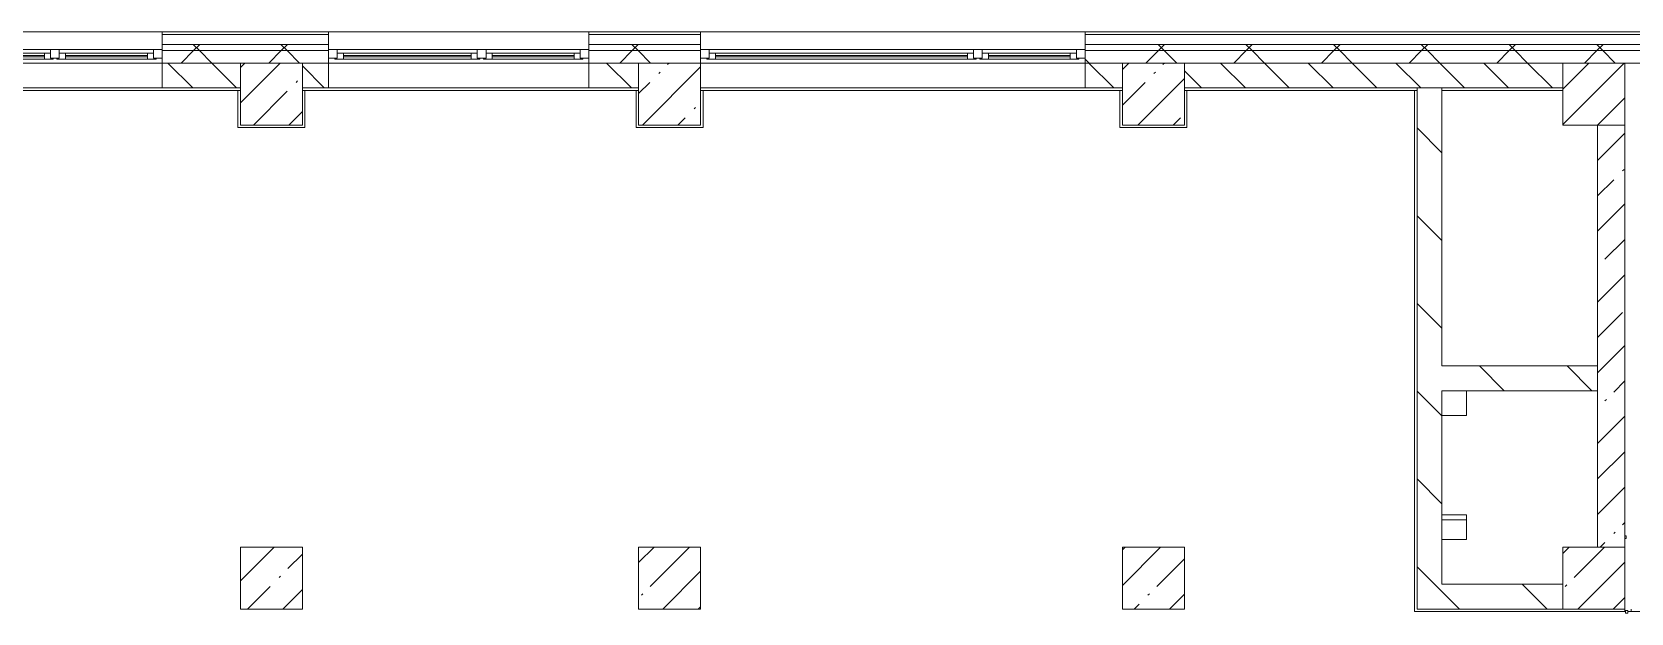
# Model space of a CAD drawing. Header units: millimetres. Extents: x -3902 to 188078, y -8553 to 29000.
# Drawn here: x 132928 to 145818, y 22669 to 27350 of the extents above; entities that cross this region are included whole.
import ezdxf

# ---------------------------------------------------------------- set-up
doc = ezdxf.new("R2010")
doc.units = ezdxf.units.MM
doc.linetypes.add('200_ШТРИХ__ш1_п0_6_', pattern=[800, 500, -300])
for name, color, linetype, lineweight in [('A-DETL-MBND-1', 7, '200_ШТРИХ__ш1_п0_6_', 9), ('A-GLAZ-2', 7, 'Continuous', 5), ('A-WALL', 7, 'Continuous', 9), ('A-WALL-3', 7, 'Continuous', 5), ('I-WALL-3', 7, 'Continuous', 5), ('S-COLS-4', 7, 'Continuous', 5)]:
    doc.layers.add(name, color=color, linetype=linetype, lineweight=lineweight)
doc.layers.add('A-FLOR-2', color=7, linetype='Continuous', lineweight=5, true_color=0xaaaaaa)
pattern_1 = [(45, (61067.9, 0), (-285.1231, 285.1231), []), (45, (61353, 0), (-285.1231, 285.1231), [504.031, -100.806, 16.764, -84.042])]
pattern_2 = [(45, (61067.9, 0), (-353.5534, 353.5534), []), (135, (61067.9, 0), (-353.5534, -353.5534), [])]
pattern_3 = [(135, (61067.9, 0), (-353.5534, -353.5534), [])]

# ---------------------------------------------------------------- blocks, each defined once
blk = doc.blocks.new('BSC_Колонна _Прямоугольная - 500х500-23287078-3_10_1_птичка')
at = {"layer": 'S-COLS-4'}
h = blk.add_hatch(dxfattribs=at)
h.set_pattern_fill('FP_61', color=256, style=0, pattern_type=2)
h.set_pattern_definition([(45, (-84450, -22950), (-285.1231, 285.1231), []), (45, (-84164.88, -22950), (-285.1231, 285.1231), [504.031, -100.806, 16.764, -84.042])])
h.paths.add_polyline_path([(-250, -250), (250, -250), (250, 250), (-250, 250), (-250, -160)])
for p, q in [((250, 250), (-250, 250)), ((-250, 250), (-250, -250)), ((250, -250), (250, 250)), ((-250, -250), (250, -250))]:
    blk.add_line(p, q, dxfattribs=at)
blk = doc.blocks.new('BSC_Колонна _Прямоугольная - 500х500-V64-3_10_1_птичка')
at = {"layer": 'S-COLS-4'}
h = blk.add_hatch(dxfattribs=at)
h.set_pattern_fill('FP_78', color=256, style=0, pattern_type=2)
h.set_pattern_definition([(45, (-77000, -22950), (-285.1231, 285.1231), []), (45, (-76714.88, -22950), (-285.1231, 285.1231), [504.031, -100.806, 16.764, -84.042])])
h.paths.add_polyline_path([(-250, -250), (250, -250), (250, 250), (-250, 250)])
for p, q in [((250, 250), (-250, 250)), ((-250, 250), (-250, -250)), ((250, -250), (250, 250)), ((-250, -250), (250, -250))]:
    blk.add_line(p, q, dxfattribs=at)
blk = doc.blocks.new('BSC_Колонна _Прямоугольная - 500х500-V65-3_10_1_птичка')
at = {"layer": 'S-COLS-4'}
h = blk.add_hatch(dxfattribs=at)
h.set_pattern_fill('FP_79', color=256, style=0, pattern_type=2)
h.set_pattern_definition([(45, (-73790, -22950), (-285.1231, 285.1231), []), (45, (-73504.88, -22950), (-285.1231, 285.1231), [504.031, -100.806, 16.764, -84.042])])
h.paths.add_polyline_path([(-250, -250), (250, -250), (250, 250), (-250, 250)])
for p, q in [((250, 250), (-250, 250)), ((-250, 250), (-250, -250)), ((250, -250), (250, 250)), ((-250, -250), (250, -250))]:
    blk.add_line(p, q, dxfattribs=at)
blk = doc.blocks.new('120_Окно_СКБ_2Ст - 120_Окно_СКБ_2Ст 3100х2500 _мал_створка слева_ 2-19089248-3_10_1_птичка')
at = {"layer": 'A-GLAZ-2'}
for p, q in [((-1550, -75), (-1550, -5)), ((-1550, -5), (-1480, -5)), ((1550, -5), (-1550, -5)), ((-1480, -75), (-1550, -75)), ((-1550, -75), (-1500, -75)), ((-1480, -75), (-1500, -75)), ((-1500, -75), (-1500, -85)), ((-1500, -85), (670, -85)), ((670, -85), (-1500, -85)), ((-1480, -5), (-1480, -75)), ((650, -35), (-1480, -35)), ((-1480, -35), (-1480, -75)), ((-1430, -85), (-1430, -35)), ((-1430, -55), (600, -55)), ((600, -65), (-1430, -65)), ((600, -85), (600, -35)), ((650, -75), (650, -5)), ((650, -5), (720, -5)), ((650, -75), (650, -35)), ((720, -75), (650, -75)), ((670, -75), (650, -75)), ((670, -75), (700, -75)), ((670, -85), (670, -75)), ((720, -75), (700, -75)), ((700, -75), (700, -85)), ((700, -85), (1500, -85)), ((1500, -85), (700, -85)), ((720, -5), (720, -75)), ((1480, -35), (720, -35)), ((720, -35), (720, -75)), ((770, -85), (770, -35)), ((770, -55), (1430, -55)), ((1430, -65), (770, -65)), ((1430, -85), (1430, -35)), ((1480, -75), (1480, -5)), ((1480, -5), (1550, -5)), ((1480, -75), (1480, -35)), ((1550, -75), (1480, -75)), ((1500, -75), (1480, -75)), ((1500, -75), (1550, -75)), ((1500, -85), (1500, -75)), ((1550, -5), (1550, -75))]:
    blk.add_line(p, q, dxfattribs=at)
blk = doc.blocks.new('120_Окно_СКБ_2Ст - 120_Окно_СКБ_2Ст 2100х2400 _мал створка справа_-19092174-3_10_1_птичка')
at = {"layer": 'A-GLAZ-2'}
for p, q in [((-1050, -75), (-1050, -5)), ((-1050, -5), (-980, -5)), ((1050, -5), (-1050, -5)), ((-980, -75), (-1050, -75)), ((-1050, -75), (-1000, -75)), ((-980, -75), (-1000, -75)), ((-1000, -75), (-1000, -85)), ((-1000, -85), (170, -85)), ((170, -85), (-1000, -85)), ((-980, -5), (-980, -75)), ((150, -35), (-980, -35)), ((-980, -35), (-980, -75)), ((-930, -85), (-930, -35)), ((-930, -55), (100, -55)), ((100, -65), (-930, -65)), ((100, -85), (100, -35)), ((150, -75), (150, -5)), ((150, -5), (220, -5)), ((150, -75), (150, -35)), ((220, -75), (150, -75)), ((170, -75), (150, -75)), ((170, -75), (200, -75)), ((170, -85), (170, -75)), ((220, -75), (200, -75)), ((200, -75), (200, -85)), ((200, -85), (1000, -85)), ((1000, -85), (200, -85)), ((220, -5), (220, -75)), ((980, -35), (220, -35)), ((220, -35), (220, -75)), ((270, -85), (270, -35)), ((270, -55), (930, -55)), ((930, -65), (270, -65)), ((930, -85), (930, -35)), ((980, -75), (980, -5)), ((980, -5), (1050, -5)), ((980, -75), (980, -35)), ((1050, -75), (980, -75)), ((1000, -75), (980, -75)), ((1000, -75), (1050, -75)), ((1000, -85), (1000, -75)), ((1050, -5), (1050, -75))]:
    blk.add_line(p, q, dxfattribs=at)
blk = doc.blocks.new('BSC_Колонна _Прямоугольная - 500х500-V117-3_10_1_птичка')
at = {"layer": 'S-COLS-4'}
h = blk.add_hatch(dxfattribs=at)
h.set_pattern_fill('FP_116', color=256, style=0, pattern_type=2)
h.set_pattern_definition([(45, (-80900, -22950), (-285.1231, 285.1231), []), (45, (-80614.88, -22950), (-285.1231, 285.1231), [504.031, -100.806, 16.764, -84.042])])
h.paths.add_polyline_path([(-250, -250), (250, -250), (250, 250), (-250, 250), (-250, -160)])
for p, q in [((250, 250), (-250, 250)), ((-250, 250), (-250, -250)), ((250, -250), (250, 250)), ((-250, -250), (250, -250))]:
    blk.add_line(p, q, dxfattribs=at)

msp = doc.modelspace()

# ---------------------------------------------------------------- hatches: boundary and pattern name
at = {"layer": 'A-WALL-3'}
h = msp.add_hatch(dxfattribs=at)
h.set_pattern_fill('FP_64', color=256, style=0, pattern_type=2)
h.set_pattern_definition(pattern_2)
h.paths.add_polyline_path([(154227.9, 27200), (154277.9, 27200), (154277.9, 27250), (141417.9, 27250), (141417.9, 27200), (153360.5, 27200)])
h.paths.add_polyline_path([(137417.9, 27200), (138317.9, 27200), (138317.9, 27250), (137417.9, 27250)])
h.paths.add_polyline_path([(131877.9, 27200), (131877.9, 27250), (130677.9, 27250), (130677.9, 27200), (130987.6, 27200)])
h.paths.add_polyline_path([(127258.8, 27200), (128177.9, 27200), (128177.9, 27250), (123927.9, 27250), (123927.9, 27200), (125394.4, 27200)])
h.paths.add_polyline_path([(133977.9, 27200), (135317.9, 27200), (135317.9, 27250), (133977.9, 27250)])
h.paths.add_polyline_path([(122597.8, 27200), (123027.9, 27200), (123027.9, 27250), (120927.9, 27250), (120927.9, 27200), (121665.6, 27200)])
h.paths.add_polyline_path([(119801.2, 27200), (120027.9, 27200), (120027.9, 27250), (118927.9, 27250), (118927.9, 27200)])
h.paths.add_polyline_path([(115140.2, 27200), (115827.9, 27200), (115827.9, 27250), (114327.9, 27250), (114327.9, 27200)])
h.paths.add_polyline_path([(111411.4, 27200), (111827.9, 27200), (111827.9, 27250), (110728.2, 27250), (110728.2, 27200)])
h.paths.add_polyline_path([(109546.9, 27200), (109828.2, 27200), (109828.2, 27250), (108727.9, 27250), (108727.9, 27200)])
h.paths.add_polyline_path([(103127.9, 27200), (105627.9, 27200), (105627.9, 27250), (103127.9, 27250)])
h = msp.add_hatch(dxfattribs=at)
h.set_pattern_fill('FP_64', color=256, style=0, pattern_type=2)
h.set_pattern_definition(pattern_2)
h.paths.add_polyline_path([(154127.9, 27100), (154227.9, 27100), (154227.9, 27200), (141417.9, 27200), (141417.9, 27100), (153360.5, 27100)])
h.paths.add_polyline_path([(131877.9, 27100), (131877.9, 27200), (130677.9, 27200), (130677.9, 27100), (130987.6, 27100)])
h.paths.add_polyline_path([(135317.9, 27100), (135317.9, 27200), (133977.9, 27200), (133977.9, 27100), (134716.5, 27100)])
h.paths.add_polyline_path([(137417.9, 27100), (138317.9, 27100), (138317.9, 27200), (137417.9, 27200)])
h.paths.add_polyline_path([(128177.9, 27100), (128177.9, 27200), (123927.9, 27200), (123927.9, 27100), (127258.8, 27100)])
h.paths.add_polyline_path([(120927.9, 27100), (123027.9, 27100), (123027.9, 27200), (120927.9, 27200)])
h.paths.add_polyline_path([(120027.9, 27100), (120027.9, 27200), (118927.9, 27200), (118927.9, 27100), (119801.2, 27100)])
h.paths.add_polyline_path([(115140.2, 27100), (115827.9, 27100), (115827.9, 27200), (114327.9, 27200), (114327.9, 27100)])
h.paths.add_polyline_path([(111411.4, 27100), (111827.9, 27100), (111827.9, 27200), (110728.2, 27200), (110728.2, 27100)])
h.paths.add_polyline_path([(109546.9, 27100), (109828.2, 27100), (109828.2, 27200), (108727.9, 27200), (108727.9, 27100)])
h.paths.add_polyline_path([(104885.9, 27100), (105627.9, 27100), (105627.9, 27200), (103227.9, 27200), (103227.9, 27100), (103827.9, 27100)])
h = msp.add_hatch(dxfattribs=at)
h.set_pattern_fill('FP_62', color=256, style=0, pattern_type=2)
h.set_pattern_definition([(135, (61067.9, 0), (-176.7767, -176.7767), [])])
h.paths.add_polyline_path([(143106.3, 26900), (145267.9, 26900), (145267.9, 27100), (142217.9, 27100), (142217.9, 26900)])
h.paths.add_polyline_path([(141708, 26900), (141717.9, 26900), (141717.9, 27100), (141417.9, 27100), (141417.9, 26900)])
h.paths.add_polyline_path([(127227.9, 26900), (127227.9, 27100), (123927.9, 27100), (123927.9, 26900), (125394.4, 26900)])
h.paths.add_polyline_path([(130677.9, 26900), (131377.9, 26900), (131377.9, 27100), (130677.9, 27100)])
h.paths.add_polyline_path([(128177.9, 26900), (128177.9, 27100), (127827.9, 27100), (127827.9, 26900)])
h.paths.add_polyline_path([(133977.9, 26900), (134607.9, 26900), (134607.9, 27100), (133977.9, 27100)])
h.paths.add_polyline_path([(135107.9, 26900), (135317.9, 26900), (135317.9, 27100), (135107.9, 27100)])
h.paths.add_polyline_path([(137817.9, 26900), (137817.9, 27100), (137417.9, 27100), (137417.9, 26900), (137513.1, 26900)])
h.paths.add_polyline_path([(120927.9, 26900), (121227.9, 26900), (121227.9, 27100), (120927.9, 27100)])
h.paths.add_polyline_path([(118927.9, 26900), (120027.9, 26900), (120027.9, 27100), (118927.9, 27100)])
h.paths.add_polyline_path([(115227.9, 26900), (115227.9, 27100), (114327.9, 27100), (114327.9, 26900), (115140.2, 26900)])
h.paths.add_polyline_path([(121827.9, 26900), (123027.9, 26900), (123027.9, 27100), (121827.9, 27100)])
h.paths.add_polyline_path([(110728.2, 26900), (111827.9, 26900), (111827.9, 27100), (110728.2, 27100)])
h.paths.add_polyline_path([(109227.9, 26900), (109227.9, 27100), (108727.9, 27100), (108727.9, 26900)])
h.paths.add_polyline_path([(105627.9, 26900), (105627.9, 27100), (103827.9, 27100), (103827.9, 26900), (104885.9, 26900)])
at = {"layer": 'I-WALL-3'}
h = msp.add_hatch(dxfattribs=at)
h.set_pattern_fill('FP_63', color=256, style=0, pattern_type=2)
h.set_pattern_definition(pattern_3)
h.paths.add_polyline_path([(144093, 24259.9), (144293, 24259.9), (144293, 26900), (144093, 26900), (144093, 25103.8)])
h = msp.add_hatch(dxfattribs=at)
h.set_pattern_fill('FP_60', color=256, style=0, pattern_type=2)
h.set_pattern_definition(pattern_1)
h.paths.add_polyline_path([(145547.9, 23200), (145767.9, 23200), (145767.9, 26600), (145547.9, 26600), (145547.9, 23946.9)])
h = msp.add_hatch(dxfattribs=at)
h.set_pattern_fill('FP_63', color=256, style=0, pattern_type=2)
h.set_pattern_definition(pattern_3)
h.paths.add_polyline_path([(145547.9, 24460), (145547.9, 24660), (144293, 24660), (144293, 24460)])
h = msp.add_hatch(dxfattribs=at)
h.set_pattern_fill('FP_63', color=256, style=0, pattern_type=2)
h.set_pattern_definition(pattern_3)
h.paths.add_polyline_path([(144093, 22700), (144293, 22700), (144293, 24259.9), (144093, 24259.9), (144093, 22790)])
h = msp.add_hatch(dxfattribs=at)
h.set_pattern_fill('FP_63', color=256, style=0, pattern_type=2)
h.set_pattern_definition(pattern_3)
h.paths.add_polyline_path([(145267.9, 22700), (145267.9, 22900), (144293, 22900), (144293, 22700)])
at = {"layer": 'S-COLS-4'}
h = msp.add_hatch(dxfattribs=at)
h.set_pattern_fill('FP_60', color=256, style=0, pattern_type=2)
h.set_pattern_definition(pattern_1)
h.paths.add_polyline_path([(134716.5, 26600), (135107.9, 26600), (135107.9, 27100), (134607.9, 27100), (134607.9, 26600)])
h = msp.add_hatch(dxfattribs=at)
h.set_pattern_fill('FP_60', color=256, style=0, pattern_type=2)
h.set_pattern_definition(pattern_1)
h.paths.add_polyline_path([(138317.9, 26600), (138317.9, 27100), (137817.9, 27100), (137817.9, 26600)])
h = msp.add_hatch(dxfattribs=at)
h.set_pattern_fill('FP_60', color=256, style=0, pattern_type=2)
h.set_pattern_definition(pattern_1)
h.paths.add_polyline_path([(142217.9, 26600), (142217.9, 27100), (141717.9, 27100), (141717.9, 26600), (142174.1, 26600)])
h = msp.add_hatch(dxfattribs=at)
h.set_pattern_fill('FP_60', color=256, style=0, pattern_type=2)
h.set_pattern_definition(pattern_1)
h.paths.add_polyline_path([(145267.9, 26600), (145767.9, 26600), (145767.9, 27100), (145267.9, 27100), (145267.9, 26839.2)])

# ---------------------------------------------------------------- linework, layer by layer
at = {"layer": 'A-DETL-MBND-1'}
for p, q in [((144493, 23420), (144293, 23420)), ((145777.9, 23290.5), (145767.9, 23290.5)), ((145767.9, 23270.5), (145777.9, 23270.5)), ((145777.9, 23270.5), (145777.9, 23290.5))]:
    msp.add_line(p, q, dxfattribs=at)
at = {"layer": 'A-FLOR-2'}
for p, q in [((134587.9, 26580), (134587.9, 26880)), ((135127.9, 26880), (135127.9, 26580)), ((137797.9, 26580), (137797.9, 26880)), ((138337.9, 26880), (138337.9, 26580)), ((141697.9, 26580), (141697.9, 26880)), ((142238, 26880), (142238, 26580)), ((144073, 22680), (144073, 26880)), ((135127.9, 26580), (134587.9, 26580)), ((138337.9, 26580), (137797.9, 26580)), ((142238, 26580), (141697.9, 26580)), ((144293, 24459.9), (144493, 24459.9)), ((144493, 24459.9), (144493, 24259.9)), ((144493, 24259.9), (144293, 24259.9)), ((144293, 23459.9), (144493, 23459.9)), ((144493, 23459.9), (144493, 23259.9)), ((144493, 23259.9), (144293, 23259.9)), ((145767.9, 22680), (145767.9, 22700)), ((145817.9, 22700), (145817.9, 22680)), ((145772.5, 22680), (144073, 22680)), ((146057.9, 22680), (145792.5, 22680))]:
    msp.add_line(p, q, dxfattribs=at)
at = {"layer": 'A-WALL'}
for p, q in [((135317.9, 27330), (133977.9, 27330)), ((138317.9, 27330), (137417.9, 27330)), ((154357.9, 27330), (141417.9, 27330)), ((135317.9, 27250), (133977.9, 27250)), ((135317.9, 27200), (133977.9, 27200)), ((138317.9, 27250), (137417.9, 27250)), ((138317.9, 27200), (137417.9, 27200)), ((154277.9, 27250), (141417.9, 27250)), ((154227.9, 27200), (141417.9, 27200)), ((144293, 26900), (144093, 26900))]:
    msp.add_line(p, q, dxfattribs=at)
at = {"layer": 'A-WALL-3'}
for p, q in [((154377.9, 27350), (130677.9, 27350)), ((133977.9, 27350), (133977.9, 26900)), ((135317.9, 26900), (135317.9, 27350)), ((137417.9, 27350), (137417.9, 26900)), ((138317.9, 27100), (138317.9, 27350)), ((141417.9, 27350), (141417.9, 26900)), ((153877.9, 27100), (103827.9, 27100)), ((134607.9, 26900), (134607.9, 27100)), ((135107.9, 27100), (135107.9, 26900)), ((137817.9, 26900), (137817.9, 27100)), ((141717.9, 26900), (141717.9, 27100)), ((142217.9, 27100), (142217.9, 26900)), ((145267.9, 26900), (145267.9, 27100)), ((133977.9, 26900), (134607.9, 26900)), ((135107.9, 26900), (135317.9, 26900)), ((137417.9, 26900), (137817.9, 26900)), ((141417.9, 26900), (141717.9, 26900)), ((142217.9, 26900), (144093, 26900)), ((144293, 26900), (145267.9, 26900)), ((145792.5, 22689), (145772.5, 22689)), ((145772.5, 22689), (145772.5, 22669)), ((145792.5, 22669), (145792.5, 22689)), ((145772.5, 22669), (145792.5, 22669))]:
    msp.add_line(p, q, dxfattribs=at)
at = {"layer": 'I-WALL-3'}
for p, q in [((131877.9, 27100), (133977.9, 27100)), ((135317.9, 27100), (137417.9, 27100)), ((138317.9, 27100), (141417.9, 27100)), ((133977.9, 26900), (131877.9, 26900)), ((134607.9, 26880), (131877.9, 26880)), ((137817.9, 26880), (135107.9, 26880)), ((137417.9, 26900), (135317.9, 26900)), ((141417.9, 26900), (138317.9, 26900)), ((141717.9, 26880), (138317.9, 26880)), ((144093, 26880), (142217.9, 26880)), ((144093, 26900), (144093, 22700)), ((144293, 24660), (144293, 26900)), ((145267.9, 26880), (144293, 26880)), ((145767.9, 26600), (145547.9, 26600)), ((145547.9, 26600), (145547.9, 23200)), ((145767.9, 23200), (145767.9, 26600)), ((145547.9, 24660), (144293, 24660)), ((144293, 24460), (145547.9, 24460)), ((144293, 22900), (144293, 24460)), ((145267.9, 22900), (144293, 22900)), ((144093, 22700), (145267.9, 22700))]:
    msp.add_line(p, q, dxfattribs=at)
at = {"layer": 'S-COLS-4'}
for p, q in [((135107.9, 27100), (134607.9, 27100)), ((134607.9, 27100), (134607.9, 26900)), ((135107.9, 26900), (135107.9, 27100)), ((138317.9, 27100), (137817.9, 27100)), ((137817.9, 27100), (137817.9, 26900)), ((138317.9, 26600), (138317.9, 27100)), ((142217.9, 27100), (141717.9, 27100)), ((141717.9, 27100), (141717.9, 26900)), ((142217.9, 26900), (142217.9, 27100)), ((145767.9, 27100), (145267.9, 27100)), ((145267.9, 27100), (145267.9, 26900)), ((145767.9, 26600), (145767.9, 27100)), ((134607.9, 26900), (134607.9, 26600)), ((135107.9, 26600), (135107.9, 26900)), ((137817.9, 26900), (137817.9, 26600)), ((141717.9, 26900), (141717.9, 26600)), ((142217.9, 26600), (142217.9, 26900)), ((145267.9, 26900), (145267.9, 26600)), ((134607.9, 26600), (135107.9, 26600)), ((137817.9, 26600), (138317.9, 26600)), ((141717.9, 26600), (142217.9, 26600)), ((145267.9, 26600), (145767.9, 26600))]:
    msp.add_line(p, q, dxfattribs=at)

# ---------------------------------------------------------------- block references
at = {"layer": 'A-GLAZ-2'}
for name, p in [('120_Окно_СКБ_2Ст - 120_Окно_СКБ_2Ст 2100х2400 _мал створка справа_-19092174-3_10_1_птичка', (132927.9, 27215)), ('120_Окно_СКБ_2Ст - 120_Окно_СКБ_2Ст 2100х2400 _мал створка справа_-19092174-3_10_1_птичка', (136367.9, 27215)), ('120_Окно_СКБ_2Ст - 120_Окно_СКБ_2Ст 3100х2500 _мал_створка слева_ 2-19089248-3_10_1_птичка', (139867.9, 27215))]:
    msp.add_blockref(name, p, dxfattribs=at)
at = {"layer": 'S-COLS-4'}
for name, p in [('BSC_Колонна _Прямоугольная - 500х500-V65-3_10_1_птичка', (134857.9, 22950)), ('BSC_Колонна _Прямоугольная - 500х500-V64-3_10_1_птичка', (138067.9, 22950)), ('BSC_Колонна _Прямоугольная - 500х500-V117-3_10_1_птичка', (141967.9, 22950)), ('BSC_Колонна _Прямоугольная - 500х500-23287078-3_10_1_птичка', (145517.9, 22950))]:
    msp.add_blockref(name, p, dxfattribs=at)

doc.saveas('drawing.dxf')
